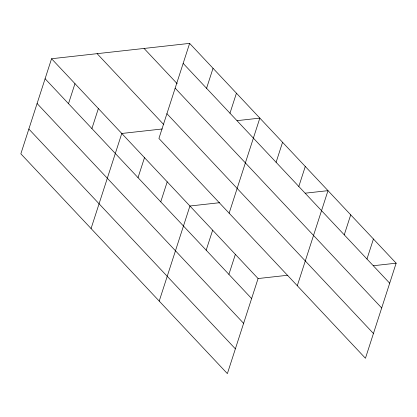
<?xml version="1.0" encoding="UTF-8"?>
<svg xmlns="http://www.w3.org/2000/svg" width="417" height="417" viewBox="0 0 417 417"><rect width="100%" height="100%" fill="white"/><g stroke="black" fill="none" stroke-linecap="round" stroke-linejoin="round"><path stroke-width="0.63" d="M51.557 58.734L20.85 153.81L227.374 373.622L258.081 278.546L51.557 58.734L189.626 43.378L396.15 263.19L365.443 358.266L158.919 138.454L189.626 43.378M68.503 103.656L74.966 83.65M91.907 128.566L98.37 108.561M91.068 228.547L121.78 133.471L162.276 128.968M138.032 177.658L144.496 157.652M160.748 201.838L167.212 181.828M206.571 88.3L213.03 68.289M159.221 301.084L189.928 206.008L219.67 202.698M229.975 113.21L236.439 93.2M206.186 250.195L212.649 230.189M229.136 213.191L259.843 118.115L237.065 120.649M228.902 274.376L235.365 254.37M276.101 162.302L282.559 142.291M298.817 186.477L305.28 166.472M297.29 285.728L327.997 190.652L305.218 193.186M344.254 234.839L350.713 214.828M366.97 259.02L373.434 239.009M258.081 278.546L287.824 275.241M373.371 265.723L396.15 263.19M183.162 63.384L389.687 283.195M144.063 48.445L177.183 83.697M175.161 88.159L381.685 307.97M166.92 113.679L373.444 333.491M97.119 53.668L163.808 124.641M45.099 78.745L251.623 298.556M37.097 103.515L243.622 323.326M28.851 129.041L235.376 348.852"/></g></svg>
